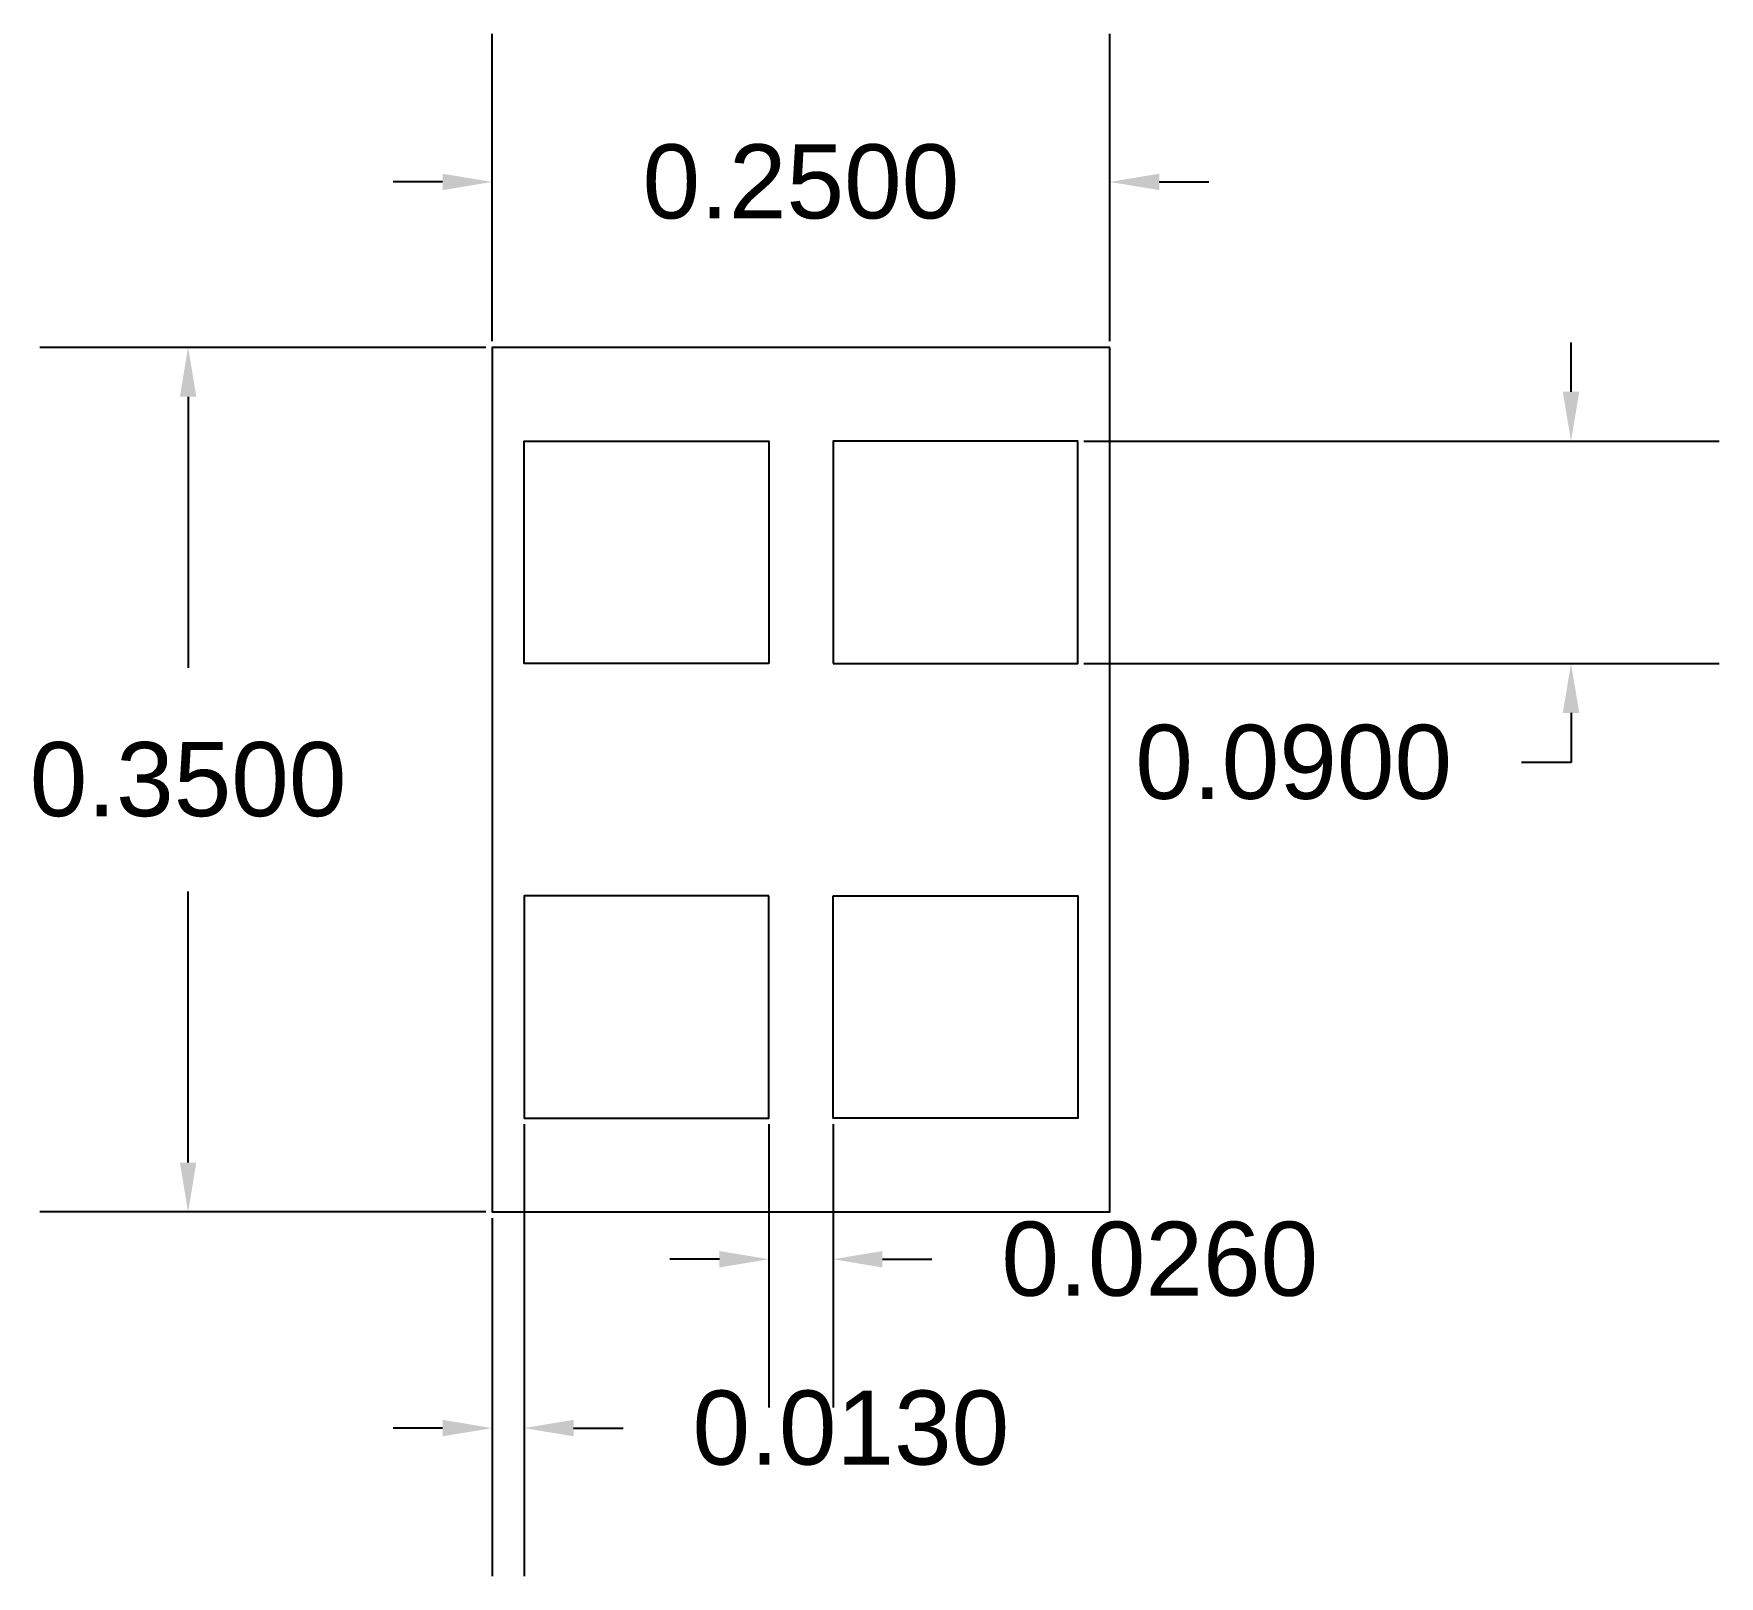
# Model space of a CAD drawing. Header units: metres. Extents: x 21.509 to 22.191, y 12.683 to 13.307.
import ezdxf

# ---------------------------------------------------------------- set-up
doc = ezdxf.new("R2010")
doc.units = ezdxf.units.M
doc.header["$MEASUREMENT"] = 0
doc.layers.add('dim', color=30, linetype='Continuous')
doc.layers.add('Usa', color=44, linetype='Continuous')
doc.styles.get("Standard").update_dxf_attribs({"font": 'arial.ttf'})
doc.dimstyles.get("Standard").update_dxf_attribs({"dimtxt": 0.03, "dimasz": 0.02, "dimexe": 0.06, "dimexo": 0.0025, "dimgap": 0.03, "dimtad": 0, "dimtih": 1, "dimtoh": 1, "dimdec": 4, "dimzin": 0, "dimdsep": 46, "dimtxsty": 'Standard', "dimcen": 0.03, "dimadec": 0, "dimazin": 0, "dimtfac": 1, "dimtdec": 4, "dimtofl": 0, "dimtmove": 0, "dimatfit": 3, "dimfxl": 1, "dimtolj": 1, "dimtzin": 0, "dimarcsym": 0})

# ---------------------------------------------------------------- blocks, each defined once
blk = doc.blocks.new('*D1')
at = {"layer": 'Defpoints', "color": 0, "transparency": 16777216}
for p in [(21.94412, 13.24735), (21.69412, 13.18038), (21.94412, 13.18038)]:
    blk.add_point(p, dxfattribs=at)
at = {"layer": 'dim', "color": 0, "lineweight": -2, "transparency": 16777216}
for p, q in [((21.69412, 13.18288), (21.69412, 13.30735)), ((21.94412, 13.18288), (21.94412, 13.30735)), ((21.67412, 13.24735), (21.65412, 13.24735)), ((21.96412, 13.24735), (21.98412, 13.24735))]:
    blk.add_line(p, q, dxfattribs=at)
at = {"layer": 'dim', "color": 0, "transparency": 16777216}
for points in [[(21.67412, 13.25068), (21.67412, 13.24402), (21.69412, 13.24735)], [(21.96412, 13.25068), (21.96412, 13.24402), (21.94412, 13.24735)]]:
    blk.add_solid(points, dxfattribs=at)
at = {"layer": 'dim', "color": 0, "transparency": 16777216, "insert": (21.81912, 13.24735), "char_height": 0.03, "attachment_point": 5}
blk.add_mtext('\\A1;0.2500', dxfattribs=at)
blk = doc.blocks.new('*D2')
at = {"layer": 'Defpoints', "color": 0, "transparency": 16777216}
for p in [(21.69412, 13.18038), (21.57113, 12.83038), (21.69412, 12.83038)]:
    blk.add_point(p, dxfattribs=at)
at = {"layer": 'dim', "color": 0, "lineweight": -2, "transparency": 16777216}
for p, q in [((21.69162, 13.18038), (21.51113, 13.18038)), ((21.57113, 13.16038), (21.57113, 13.05071)), ((21.57113, 12.85038), (21.57113, 12.96005)), ((21.69162, 12.83038), (21.51113, 12.83038))]:
    blk.add_line(p, q, dxfattribs=at)
at = {"layer": 'dim', "color": 0, "transparency": 16777216}
for points in [[(21.5678, 13.16038), (21.57446, 13.16038), (21.57113, 13.18038)], [(21.5678, 12.85038), (21.57446, 12.85038), (21.57113, 12.83038)]]:
    blk.add_solid(points, dxfattribs=at)
at = {"layer": 'dim', "color": 0, "transparency": 16777216, "insert": (21.57113, 13.00538), "char_height": 0.03, "attachment_point": 5}
blk.add_mtext('\\A1;0.3500', dxfattribs=at)
blk = doc.blocks.new('*D7')
at = {"layer": 'Defpoints', "color": 0, "transparency": 16777216}
for p in [(21.70712, 12.86838), (21.69412, 12.83038), (21.70712, 12.74289)]:
    blk.add_point(p, dxfattribs=at)
at = {"layer": 'dim', "color": 0, "lineweight": -2, "transparency": 16777216}
for p, q in [((21.70712, 12.86588), (21.70712, 12.68289)), ((21.69412, 12.82788), (21.69412, 12.68289)), ((21.67412, 12.74289), (21.65412, 12.74289)), ((21.72712, 12.74289), (21.74712, 12.74289))]:
    blk.add_line(p, q, dxfattribs=at)
at = {"layer": 'dim', "color": 0, "transparency": 16777216}
for points in [[(21.67412, 12.74623), (21.67412, 12.73956), (21.69412, 12.74289)], [(21.72712, 12.74623), (21.72712, 12.73956), (21.70712, 12.74289)]]:
    blk.add_solid(points, dxfattribs=at)
at = {"layer": 'dim', "color": 0, "transparency": 16777216, "insert": (21.83934, 12.74289), "char_height": 0.03, "attachment_point": 5}
blk.add_mtext('\\A1;0.0130', dxfattribs=at)
blk = doc.blocks.new('*D8')
at = {"layer": 'Defpoints', "color": 0, "transparency": 16777216}
for p in [(21.93112, 13.14238), (21.93112, 13.05238), (22.13075, 13.05238)]:
    blk.add_point(p, dxfattribs=at)
at = {"layer": 'dim', "color": 0, "lineweight": -2, "transparency": 16777216}
for p, q in [((22.13075, 13.16238), (22.13075, 13.18238)), ((21.93362, 13.14238), (22.19075, 13.14238)), ((21.93362, 13.05238), (22.19075, 13.05238)), ((22.13075, 13.03238), (22.13075, 13.01238)), ((22.13075, 13.01238), (22.11075, 13.01238))]:
    blk.add_line(p, q, dxfattribs=at)
at = {"layer": 'dim', "color": 0, "transparency": 16777216}
for points in [[(22.12742, 13.16238), (22.13408, 13.16238), (22.13075, 13.14238)], [(22.12742, 13.03238), (22.13408, 13.03238), (22.13075, 13.05238)]]:
    blk.add_solid(points, dxfattribs=at)
at = {"layer": 'dim', "color": 0, "transparency": 16777216, "insert": (22.01853, 13.01238), "char_height": 0.03, "attachment_point": 5}
blk.add_mtext('\\A1;0.0900', dxfattribs=at)
blk = doc.blocks.new('*D10')
at = {"layer": 'Defpoints', "color": 0, "transparency": 16777216}
for p in [(21.80612, 12.86838), (21.83212, 12.86838), (21.83212, 12.81124)]:
    blk.add_point(p, dxfattribs=at)
at = {"layer": 'dim', "color": 0, "lineweight": -2, "transparency": 16777216}
for p, q in [((21.80612, 12.86588), (21.80612, 12.75124)), ((21.83212, 12.86588), (21.83212, 12.75124)), ((21.78612, 12.81124), (21.76612, 12.81124)), ((21.85212, 12.81124), (21.87212, 12.81124))]:
    blk.add_line(p, q, dxfattribs=at)
at = {"layer": 'dim', "color": 0, "transparency": 16777216}
for points in [[(21.78612, 12.81457), (21.78612, 12.80791), (21.80612, 12.81124)], [(21.85212, 12.81457), (21.85212, 12.80791), (21.83212, 12.81124)]]:
    blk.add_solid(points, dxfattribs=at)
at = {"layer": 'dim', "color": 0, "transparency": 16777216, "insert": (21.96434, 12.81124), "char_height": 0.03, "attachment_point": 5}
blk.add_mtext('\\A1;0.0260', dxfattribs=at)

msp = doc.modelspace()

# ---------------------------------------------------------------- linework, layer by layer
at = {"layer": 'Usa'}
for points in [[(21.94412, 13.18038), (21.69412, 13.18038), (21.69412, 12.83038), (21.94412, 12.83038)], [(21.80612, 13.05238), (21.70712, 13.05238), (21.70712, 13.14238), (21.80612, 13.14238)], [(21.83212, 13.05238), (21.93112, 13.05238), (21.93112, 13.14238), (21.83212, 13.14238)], [(21.80612, 12.95838), (21.70712, 12.95838), (21.70712, 12.86838), (21.80612, 12.86838)], [(21.83212, 12.95838), (21.93112, 12.95838), (21.93112, 12.86838), (21.83212, 12.86838)]]:
    msp.add_lwpolyline(points, close=True, dxfattribs=at)

# ---------------------------------------------------------------- dimensions: what is measured, and where the dimension line sits
at = {"layer": 'dim'}
for base, p1, p2, picture, middle in [((21.94412, 13.24735), (21.69412, 13.18038), (21.94412, 13.18038), '*D1', (21.81912, 13.24735)), ((21.70712, 12.74289), (21.69412, 12.83038), (21.70712, 12.86838), '*D7', (21.83934, 12.74289)), ((21.83212, 12.81124), (21.80612, 12.86838), (21.83212, 12.86838), '*D10', (21.96434, 12.81124))]:
    dim = msp.add_linear_dim(base=base, p1=p1, p2=p2, dimstyle='Standard', dxfattribs=at)
    dim.commit()
    dim.dimension.update_dxf_attribs({"geometry": picture, "text_midpoint": middle})
for base, p1, p2, angle, picture, middle in [((21.57113, 12.83038), (21.69412, 13.18038), (21.69412, 12.83038), 270, '*D2', (21.57113, 13.00538)), ((22.13075, 13.05238), (21.93112, 13.14238), (21.93112, 13.05238), 90, '*D8', (22.01853, 13.01238))]:
    dim = msp.add_linear_dim(base=base, p1=p1, p2=p2, angle=angle, dimstyle='Standard', dxfattribs=at)
    dim.commit()
    dim.dimension.update_dxf_attribs({"geometry": picture, "text_midpoint": middle})

doc.saveas('drawing.dxf')
